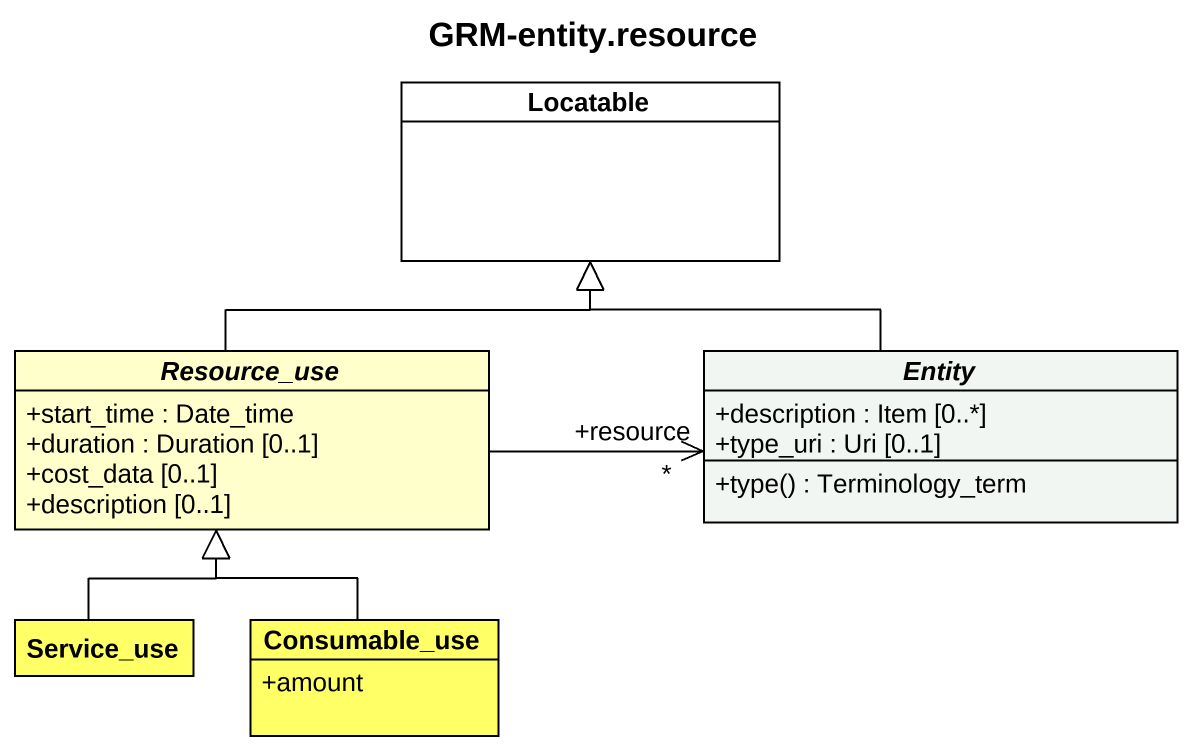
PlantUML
@startuml
title GRM-entity.resource
hide circle
hide empty members
skinparam classAttributeIconSize 0
class Locatable #FFFFFF
abstract class Resource_use #FFFFCC {
  +start_time : Date_time
  +duration : Duration [0..1]
  +cost_data [0..1]
  +description [0..1]
}
abstract class "Entity" as Entity_ #F2F6F3 {
  +description : Item [0..*]
  +type_uri : Uri [0..1]
  +type() : Terminology_term
}
class Service_use #FFFF66
class Consumable_use #FFFF66 {
  +amount
}
Resource_use -up-|> Locatable
Resource_use -right-> "+resource\n*" Entity_
Entity_ -up-|> Locatable
Service_use -up-|> Resource_use
Consumable_use -up-|> Resource_use
@enduml
